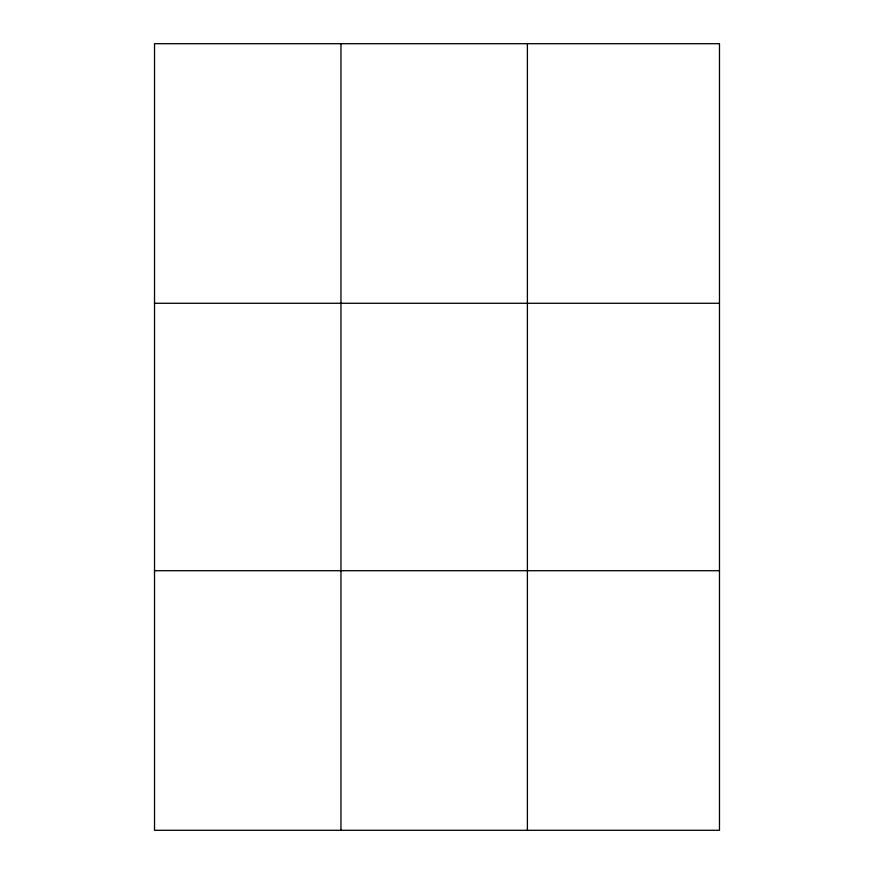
<?xml version="1.0" encoding="UTF-8"?>
<svg xmlns="http://www.w3.org/2000/svg" width="874" height="874" viewBox="0 0 874 874"><rect width="100%" height="100%" fill="white"/><g stroke="black" fill="none" stroke-linecap="round" stroke-linejoin="round"><path stroke-width="1.31" d="M340.958 830.3L340.958 43.7M527.393 830.3L527.393 43.7M154.523 303.278L719.477 303.278M154.523 570.722L719.477 570.722M719.477 43.7L719.477 830.3L154.523 830.3L154.523 43.7L719.477 43.7"/></g></svg>
